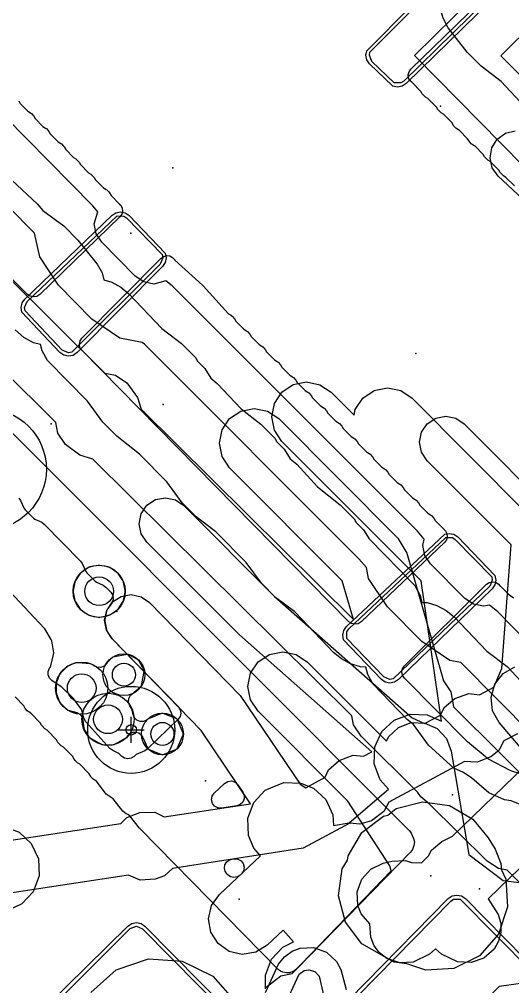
# Model space of a CAD drawing. Header units: metres. Extents: x -2677 to -840, y 169 to 1487.
# Drawn here: x -2156.4 to -2128, y 809.7 to 865.2 of the extents above; entities that cross this region are included whole.
import ezdxf

# ---------------------------------------------------------------- set-up
doc = ezdxf.new("R2010")
doc.units = ezdxf.units.M
for name, color, linetype in [('AI_GREENING_ALLOWED_ZONE', 4, 'Continuous'), ('AI_GREENING_EXCLUSIONS', 1, 'Continuous'), ('AI_GREENING_LAWN', 82, 'Continuous'), ('AI_GREENING_REJECTED', 6, 'Continuous'), ('AI_GREENING_SHRUBS', 92, 'Continuous'), ('AI_GREENING_TREES', 3, 'Continuous')]:
    doc.layers.add(name, color=color, linetype=linetype)

# ---------------------------------------------------------------- blocks, each defined once
blk = doc.blocks.new('AI_TREE')
for p, q in [((0, -0.3), (0, 0.3)), ((-0.3, 0), (0.3, 0))]:
    blk.add_line(p, q)
for radius in [1, 0.12]:
    blk.add_circle((0, 0), radius)
blk = doc.blocks.new('AI_SHRUB')
for radius in [1, 0.55]:
    blk.add_circle((0, 0), radius)

msp = doc.modelspace()

# ---------------------------------------------------------------- linework, layer by layer
at = {"layer": 'AI_GREENING_ALLOWED_ZONE'}
msp.add_lwpolyline([(-2156.395, 837.729), (-2156.297, 837.586), (-2156.089, 837.128), (-2156.039, 837.055), (-2155.562, 836.578), (-2155.49, 836.528), (-2155.087, 836.344), (-2154.937, 836.239), (-2152.854, 834.109), (-2152.756, 833.966), (-2152.548, 833.509), (-2152.498, 833.436), (-2152.021, 832.959), (-2151.949, 832.909), (-2151.548, 832.726), (-2151.395, 832.617), (-2151.117, 832.326), (-2151.001, 832.132), (-2150.983, 831.907), (-2151.066, 831.697), (-2151.323, 831.323), (-2151.361, 831.234), (-2151.462, 830.758), (-2151.463, 830.661), (-2151.375, 830.182), (-2151.339, 830.093), (-2151.06, 829.664), (-2151.03, 829.626), (-2147.239, 825.735), (-2147.133, 825.571), (-2147.097, 825.378), (-2147.139, 825.187), (-2147.251, 825.026), (-2149.032, 823.312), (-2149.173, 823.217), (-2149.653, 823), (-2149.726, 822.949), (-2149.786, 822.889), (-2149.948, 822.781), (-2150.139, 822.743), (-2150.331, 822.781), (-2150.493, 822.889), (-2150.631, 823.028), (-2150.702, 823.077), (-2151.006, 823.219), (-2151.167, 823.338), (-2152.555, 824.884), (-2152.666, 825.091), (-2152.789, 825.559), (-2152.831, 825.646), (-2153.262, 826.212), (-2153.288, 826.242), (-2153.935, 826.862), (-2153.969, 826.89), (-2154.503, 827.246), (-2154.643, 827.387), (-2154.717, 827.572), (-2154.713, 827.772), (-2154.631, 827.954), (-2154.596, 828.002), (-2154.556, 828.09), (-2154.401, 828.754), (-2154.397, 828.85), (-2154.508, 829.523), (-2154.542, 829.614), (-2154.914, 830.214), (-2154.944, 830.253), (-2157.209, 832.677)], dxfattribs=at)
for points in [[(-2144.76, 819.917), (-2144.968, 819.929), (-2145.154, 820.026), (-2145.284, 820.19), (-2145.335, 820.392), (-2145.299, 820.598), (-2145.182, 820.772), (-2144.59, 821.341), (-2144.405, 821.454), (-2144.19, 821.478), (-2143.985, 821.409), (-2143.828, 821.259), (-2143.537, 820.825), (-2143.461, 820.64), (-2143.464, 820.441), (-2143.544, 820.258), (-2143.689, 820.121), (-2143.877, 820.052), (-2144.76, 819.917)], [(-2144.452, 816.141), (-2144.552, 816.292), (-2144.592, 816.469), (-2144.566, 816.648), (-2144.478, 816.806), (-2144.34, 816.922), (-2144.169, 816.982), (-2144.033, 817.003), (-2143.824, 816.991), (-2143.637, 816.894), (-2143.507, 816.729), (-2143.457, 816.525), (-2143.494, 816.318), (-2143.614, 816.145), (-2143.695, 816.068), (-2143.86, 815.965), (-2144.05, 815.932), (-2144.239, 815.975), (-2144.398, 816.085), (-2144.452, 816.141)]]:
    msp.add_lwpolyline(points, close=True, dxfattribs=at)
at = {"layer": 'AI_GREENING_EXCLUSIONS'}
for points in [[(-2127.332, 860.228), (-2128.695, 861.68), (-2129.844, 862.551), (-2130.654, 863.362), (-2131.736, 864.754), (-2132.036, 865.317), (-2132.201, 865.866), (-2132.26, 866.475), (-2132.201, 867.053), (-2132.022, 867.64), (-2131.736, 868.165), (-2131.357, 868.622), (-2130.913, 868.984), (-2130.367, 869.275), (-2129.83, 869.437), (-2129.199, 869.499), (-2128.611, 869.437), (-2128.053, 869.265), (-2128.053, 869.265), (-2127.528, 868.984)], [(-2122.355, 824.518), (-2128.898, 831.191), (-2129.363, 831.589), (-2129.717, 831.52), (-2130.291, 831.636), (-2130.777, 831.962), (-2132.754, 833.951), (-2133.078, 834.438), (-2133.191, 835.013), (-2133.119, 835.366), (-2133.512, 835.829), (-2147.594, 849.937), (-2147.957, 850.229), (-2148.656, 850.037), (-2149.229, 850.155), (-2149.713, 850.484), (-2151.636, 852.434), (-2151.958, 852.923), (-2152.068, 853.497), (-2151.871, 854.187), (-2152.146, 854.536), (-2166.021, 868.607)], [(-2129.167, 867.624), (-2133.68, 863.16), (-2122.437, 851.747)], [(-2160.3, 866.986), (-2165.93, 859.275), (-2151.46, 844.915), (-2150.85, 844.796), (-2150.199, 844.365), (-2149.576, 843.512), (-2149.377, 842.848), (-2137.183, 830.747), (-2137.823, 832.975), (-2144.299, 839.476), (-2144.731, 840.126), (-2144.882, 840.891), (-2144.728, 841.656), (-2144.294, 842.304), (-2143.644, 842.737), (-2142.878, 842.888), (-2142.113, 842.734), (-2141.465, 842.299), (-2134.626, 835.433), (-2134.12, 834.574), (-2132.011, 827.227), (-2131.587, 826.606), (-2131.428, 825.731), (-2126.033, 820.377)], [(-2125.541, 813.558), (-2128.348, 816.344), (-2128.859, 816.443), (-2129.509, 816.874), (-2132.824, 820.164), (-2133.316, 820.569), (-2133.483, 820.817), (-2136.744, 824.054), (-2137.18, 824.701), (-2137.284, 825.212), (-2152.156, 839.97), (-2152.897, 840.195), (-2153.72, 840.818), (-2154.156, 841.465), (-2154.28, 842.079), (-2170.049, 857.748), (-2170.85, 858.097), (-2171.623, 858.78), (-2172.008, 859.458), (-2172.086, 860.08), (-2177.487, 866.323)], [(-2124.841, 822.054), (-2131.01, 828.279), (-2131.639, 828.406), (-2133.259, 829.494), (-2135.236, 831.483), (-2136.315, 833.108), (-2136.439, 833.737), (-2136.869, 834.238), (-2149.191, 846.582), (-2149.322, 846.669), (-2150.591, 846.931), (-2152.205, 848.026), (-2154.128, 849.976), (-2155.201, 851.606), (-2155.506, 852.959), (-2167.633, 865.246), (-2169.201, 865.565)], [(-2126.718, 865.124), (-2128.721, 863.141), (-2122.385, 856.743)], [(-2123.313, 851.06), (-2128.866, 856.241), (-2129.207, 856.717), (-2129.339, 857.288), (-2129.243, 857.865), (-2128.933, 858.362), (-2128.457, 858.702), (-2127.887, 858.834)], [(-2156.795, 855.997), (-2155.329, 854.629), (-2155.019, 854.255), (-2153.815, 853.373), (-2153.005, 852.563), (-2151.895, 851.177), (-2151.622, 850.672), (-2151.515, 850.268), (-2151.055, 850.138), (-2150.541, 849.857), (-2150.087, 849.48), (-2148.196, 847.486), (-2147.061, 846.62), (-2146.251, 845.81), (-2146.142, 845.599), (-2145.719, 845.175), (-2145.375, 844.618), (-2145.002, 844.313), (-2143.637, 842.854), (-2142.502, 841.988), (-2141.691, 841.177), (-2141.583, 840.966), (-2141.159, 840.543), (-2140.816, 839.985), (-2140.442, 839.68), (-2139.238, 838.381), (-2137.942, 837.355), (-2137.132, 836.545), (-2137.023, 836.333), (-2136.6, 835.91), (-2136.288, 835.4), (-2133.655, 832.712), (-2133.352, 832.142), (-2133.246, 831.742), (-2132.944, 831.739), (-2132.39, 831.569), (-2131.848, 831.277), (-2131.407, 830.914), (-2129.517, 828.942), (-2128.345, 828.062), (-2126.809, 826.388)], [(-2127.611, 820.127), (-2128.117, 820.339), (-2128.514, 820.389), (-2129.4, 820.795), (-2130.382, 821.632), (-2130.865, 821.966), (-2131.411, 822.209), (-2132.863, 823.544), (-2133.74, 824.721), (-2134.104, 825.014), (-2136.069, 827.056), (-2136.362, 827.603), (-2136.477, 828.024), (-2136.78, 828.029), (-2137.345, 828.204), (-2137.876, 828.49), (-2138.324, 828.866), (-2140.558, 831.191), (-2141.65, 832.026), (-2142.461, 832.837), (-2143.336, 834.029), (-2145.082, 835.8), (-2146.21, 836.659), (-2147.02, 837.47), (-2147.896, 838.662), (-2149.474, 840.266), (-2150.769, 841.292), (-2151.579, 842.102), (-2152.455, 843.295), (-2154.763, 845.636), (-2155.064, 846.201), (-2155.152, 846.558), (-2155.553, 846.665), (-2156.112, 846.96), (-2156.605, 847.4)], [(-2142.23, 809.528), (-2142.23, 810.319), (-2141.889, 811.236), (-2141.242, 811.935), (-2140.63, 812.232), (-2141.224, 812.902), (-2142.133, 812.045), (-2142.795, 811.631), (-2143.565, 811.502), (-2144.325, 811.677), (-2144.961, 812.13), (-2145.374, 812.792), (-2145.504, 813.561), (-2145.328, 814.322), (-2144.876, 814.957), (-2142.516, 817.179), (-2142.908, 817.623), (-2143.211, 818.346), (-2143.25, 819.332), (-2142.908, 820.249), (-2142.261, 820.948), (-2141.185, 821.397), (-2140.199, 821.357), (-2139.477, 821.055), (-2138.778, 820.408), (-2138.368, 819.526), (-2138.329, 818.914), (-2137.437, 819.066), (-2135.172, 821.009), (-2135.655, 821.545), (-2135.997, 822.462), (-2135.958, 823.448), (-2135.548, 824.329), (-2134.849, 824.977), (-2133.932, 825.318), (-2132.946, 825.279), (-2132.12, 824.906), (-2133.301, 832.972), (-2141.293, 840.994), (-2141.725, 841.644), (-2141.876, 842.41), (-2141.722, 843.175), (-2141.288, 843.823), (-2140.638, 844.255), (-2139.872, 844.406), (-2139.107, 844.252), (-2138.459, 843.817), (-2137.146, 842.499), (-2137.08, 842.831), (-2136.645, 843.479), (-2135.995, 843.911), (-2135.229, 844.062), (-2134.464, 843.908), (-2133.816, 843.474), (-2127.237, 836.869)], [(-2157.347, 817.991), (-2150.534, 819.033), (-2150.197, 819.37), (-2149.452, 819.666), (-2148.593, 819.681), (-2148.045, 819.414), (-2143.099, 820.171), (-2145.925, 824.386), (-2151.047, 829.643), (-2151.366, 830.134), (-2151.472, 830.71), (-2151.351, 831.282), (-2151.019, 831.764), (-2150.529, 832.083), (-2149.953, 832.19), (-2149.381, 832.068), (-2148.898, 831.737), (-2143.681, 826.382), (-2140.241, 821.295), (-2139.922, 821.089), (-2138.812, 821.694), (-2138.609, 822.125), (-2138.009, 822.656), (-2137.206, 822.963), (-2136.6, 822.898), (-2136.134, 823.151), (-2143.733, 829.866), (-2149.049, 835.198), (-2149.373, 835.685), (-2149.486, 836.26), (-2149.371, 836.833), (-2149.045, 837.319), (-2148.558, 837.644), (-2147.983, 837.757), (-2147.41, 837.641), (-2146.924, 837.315), (-2141.711, 832.082), (-2133.819, 825.109), (-2133.101, 824.779), (-2132.175, 825.264), (-2131.965, 825.693), (-2131.357, 826.214), (-2130.549, 826.508), (-2129.944, 826.433), (-2129.118, 826.866), (-2128.658, 827.94), (-2128.128, 835.045), (-2132.946, 839.881), (-2133.27, 840.368), (-2133.383, 840.942), (-2133.268, 841.516), (-2132.941, 842.002), (-2132.454, 842.326), (-2131.88, 842.439), (-2131.306, 842.324), (-2130.82, 841.998), (-2125.519, 836.676)], [(-2108.799, 834.703), (-2129.452, 814.712), (-2128.861, 813.798), (-2128.721, 813.296), (-2128.716, 812.774), (-2128.847, 812.267), (-2129.103, 811.813), (-2129.685, 811.293), (-2130.421, 811.035), (-2131.2, 811.078), (-2132.134, 811.527), (-2132.477, 811.821), (-2132.814, 811.527), (-2133.746, 811.071), (-2134.525, 811.022), (-2135.263, 811.274), (-2135.678, 811.594), (-2135.994, 812.009), (-2136.192, 812.491), (-2136.24, 813.257), (-2136.734, 813.84), (-2136.926, 814.325), (-2136.964, 815.105), (-2136.7, 815.839), (-2136.176, 816.417), (-2135.47, 816.75), (-2134.969, 816.876), (-2134.189, 816.913), (-2133.846, 816.79), (-2133.274, 816.78), (-2132.863, 817.175), (-2132.696, 817.496), (-2132.098, 817.999), (-2131.493, 818.304), (-2110.812, 838.321)], [(-2108.799, 834.703), (-2129.452, 814.712), (-2128.861, 813.798), (-2128.721, 813.296), (-2128.716, 812.774), (-2128.847, 812.267), (-2129.103, 811.813), (-2129.685, 811.293), (-2130.421, 811.035), (-2131.2, 811.078), (-2132.134, 811.527), (-2132.477, 811.821), (-2132.814, 811.527), (-2133.746, 811.071), (-2134.525, 811.022), (-2135.263, 811.274), (-2135.678, 811.594), (-2135.994, 812.009), (-2136.192, 812.491), (-2136.24, 813.257), (-2136.734, 813.84), (-2136.926, 814.325), (-2136.964, 815.105), (-2136.7, 815.839), (-2136.176, 816.417), (-2135.47, 816.75), (-2134.969, 816.876), (-2134.189, 816.913), (-2133.846, 816.79), (-2133.274, 816.78), (-2132.863, 817.175), (-2132.696, 817.496), (-2132.098, 817.999), (-2131.493, 818.304), (-2110.812, 838.321)], [(-2142.196, 809.62), (-2141.349, 810.278), (-2140.708, 810.417), (-2135.011, 816.308), (-2135.088, 816.6), (-2137.5, 820.311), (-2142.66, 825.491), (-2143.092, 826.141), (-2143.243, 826.907), (-2143.089, 827.672), (-2142.654, 828.32), (-2142.005, 828.752), (-2141.239, 828.903), (-2140.474, 828.749), (-2139.826, 828.314), (-2135.284, 823.755), (-2135.167, 824.016), (-2134.599, 824.552), (-2133.87, 824.83), (-2133.09, 824.807), (-2132.378, 824.488), (-2131.842, 823.92), (-2131.564, 823.191), (-2130.56, 817.252), (-2128.575, 815.762), (-2127.673, 815.644)], [(-2122.249, 817.13), (-2128.811, 824.834), (-2129.192, 825.515), (-2129.282, 826.29), (-2129.07, 827.041), (-2128.586, 827.653), (-2127.904, 828.033)], [(-2127.753, 824.194), (-2128.544, 823.78), (-2128.828, 823.232), (-2129.283, 822.864), (-2130.07, 822.552), (-2130.803, 822.596), (-2135.158, 820.267), (-2135.433, 819.715), (-2136.154, 819.192), (-2136.814, 818.995), (-2137.398, 819.048), (-2140.067, 817.622), (-2147.582, 816.45), (-2148.029, 816.024), (-2148.579, 815.824), (-2149.425, 815.785), (-2150.104, 816.064), (-2157.038, 815.003), (-2159.75, 812.625), (-2159.897, 812.025), (-2160.253, 811.561), (-2160.945, 811.073), (-2161.667, 810.943), (-2164.359, 808.582)], [(-2154.866, 808.477), (-2150.146, 813.134), (-2149.918, 813.284), (-2149.65, 813.335), (-2149.383, 813.28), (-2149.156, 813.127), (-2141.2, 805.072), (-2131.74, 814.713), (-2131.511, 814.868), (-2131.241, 814.923), (-2130.97, 814.868), (-2130.741, 814.713), (-2122.84, 806.673)], [(-2154.835, 808.174), (-2150.006, 812.991), (-2149.651, 813.135), (-2149.299, 812.987), (-2141.2, 804.786), (-2131.597, 814.573), (-2131.434, 814.684), (-2131.047, 814.684), (-2122.858, 806.405)], [(-2142.23, 809.323), (-2141.482, 810.958), (-2141.143, 811.378), (-2140.703, 811.692), (-2140.249, 811.865), (-2139.47, 811.901), (-2138.736, 811.636), (-2138.16, 811.11), (-2137.901, 810.635), (-2137.604, 809.496)], [(-2152.267, 809.325), (-2150.804, 810.616), (-2148.959, 811.248), (-2147.011, 811.126), (-2145.259, 810.268), (-2143.969, 808.805)], [(-2141.207, 808.428), (-2140.309, 810.37), (-2140.019, 810.578), (-2139.75, 810.623), (-2139.408, 810.523), (-2139.151, 810.25), (-2138.854, 808.912)], [(-2127.295, 809.869), (-2128.812, 809.673), (-2134.855, 803.505)]]:
    msp.add_lwpolyline(points, dxfattribs=at)
for points in [[(-2128.299, 867.915), (-2128.248, 867.646), (-2128.303, 867.378), (-2128.458, 867.152), (-2134.158, 861.557), (-2134.385, 861.408), (-2134.651, 861.357), (-2134.917, 861.411), (-2136.265, 862.684), (-2136.417, 862.911), (-2136.47, 863.179), (-2136.417, 863.447), (-2131.238, 868.669), (-2131.109, 868.954), (-2130.917, 869.119), (-2130.408, 869.251), (-2129.764, 869.182), (-2129.347, 868.987), (-2128.45, 868.144), (-2128.299, 867.915)], [(-2128.598, 867.295), (-2134.298, 861.7), (-2134.46, 861.594), (-2134.841, 861.595), (-2136.123, 862.825), (-2136.27, 863.179), (-2136.232, 863.37), (-2131.053, 868.57), (-2130.953, 868.829), (-2130.816, 868.946), (-2130.375, 869.054), (-2129.838, 868.996), (-2129.468, 868.828), (-2128.592, 868.003), (-2128.448, 867.648), (-2128.598, 867.295)], [(-2154.052, 846.098), (-2156.221, 848.412), (-2156.27, 848.682), (-2156.212, 848.949), (-2156.056, 849.174), (-2151.05, 853.989), (-2150.822, 854.136), (-2150.556, 854.185), (-2150.291, 854.129), (-2150.067, 853.977), (-2147.991, 851.804), (-2147.939, 851.537), (-2147.991, 851.271), (-2148.141, 851.045), (-2153.052, 846.092), (-2153.282, 845.938), (-2153.553, 845.885), (-2153.824, 845.941), (-2154.052, 846.098)], [(-2155.917, 849.03), (-2150.749, 853.95), (-2150.369, 853.945), (-2150.209, 853.836), (-2148.176, 851.728), (-2148.139, 851.537), (-2148.283, 851.186), (-2153.358, 846.123), (-2153.552, 846.085), (-2153.908, 846.237), (-2156.035, 848.486), (-2156.07, 848.678), (-2155.917, 849.03)], [(-2135.58, 827.314), (-2137.748, 829.591), (-2137.798, 829.862), (-2137.74, 830.132), (-2137.581, 830.358), (-2131.941, 835.659), (-2131.676, 835.707), (-2131.413, 835.652), (-2131.19, 835.502), (-2129.058, 833.294), (-2129.006, 833.023), (-2129.062, 832.753), (-2129.218, 832.526), (-2134.594, 827.303), (-2134.822, 827.155), (-2135.089, 827.105), (-2135.355, 827.161), (-2135.58, 827.314)], [(-2137.443, 830.213), (-2131.868, 835.473), (-2131.491, 835.468), (-2131.331, 835.361), (-2129.243, 833.218), (-2129.206, 833.025), (-2129.357, 832.67), (-2134.896, 827.341), (-2135.087, 827.305), (-2135.438, 827.454), (-2137.562, 829.665), (-2137.556, 830.052), (-2137.443, 830.213)], [(-2136.694, 818.522), (-2135.448, 819.461), (-2135.216, 819.521), (-2134.726, 819.891), (-2133.215, 820.283), (-2131.669, 820.066), (-2130.324, 819.274), (-2129.439, 818.208), (-2129.049, 817.556), (-2128.72, 816.738), (-2128.686, 816.369), (-2128.432, 815.838), (-2128.326, 814.238), (-2128.846, 812.682), (-2129.94, 811.432), (-2131.416, 810.708), (-2133.016, 810.602), (-2134.119, 810.966), (-2134.836, 811.067), (-2136.707, 812.118), (-2137.647, 813.364), (-2138.038, 814.875), (-2137.822, 816.42), (-2137.52, 816.932), (-2137.486, 817.177), (-2136.694, 818.522)], [(-2155.237, 816.024), (-2155.578, 815.107), (-2156.226, 814.408), (-2157.107, 813.999), (-2158.093, 813.959), (-2159.01, 814.301), (-2159.709, 814.948), (-2160.118, 815.829), (-2160.158, 816.815), (-2159.816, 817.732), (-2159.169, 818.432), (-2158.288, 818.841), (-2157.302, 818.88), (-2156.385, 818.539), (-2155.685, 817.891), (-2155.276, 817.01), (-2155.237, 816.024)]]:
    msp.add_lwpolyline(points, close=True, dxfattribs=at)
at = {"layer": 'AI_GREENING_LAWN'}
for points in [[(-2127.937, 855.671), (-2128.427, 856.167), (-2128.566, 856.246), (-2128.755, 856.437), (-2128.833, 856.577), (-2129.323, 857.072), (-2129.462, 857.152), (-2129.65, 857.343), (-2129.728, 857.483), (-2130.201, 857.962), (-2130.357, 858.057), (-2130.354, 858.063), (-2130.421, 858.099), (-2130.544, 858.244), (-2130.624, 858.389), (-2131.097, 858.868), (-2131.253, 858.963), (-2131.251, 858.965), (-2131.301, 858.99), (-2131.416, 859.106), (-2131.44, 859.156), (-2131.443, 859.155), (-2131.536, 859.312), (-2132.01, 859.79), (-2132.149, 859.869), (-2132.337, 860.06), (-2132.416, 860.2), (-2132.905, 860.695), (-2133.045, 860.775), (-2133.233, 860.965), (-2133.311, 861.106), (-2133.829, 861.629), (-2133.925, 861.711), (-2134.012, 861.872), (-2134.036, 862.054), (-2133.991, 862.233), (-2133.886, 862.383), (-2129.296, 866.867)], [(-2156.409, 860.56), (-2156.331, 860.42), (-2155.886, 859.967), (-2155.73, 859.872), (-2155.733, 859.866), (-2155.665, 859.83), (-2155.543, 859.685), (-2155.463, 859.54), (-2155.018, 859.087), (-2154.862, 858.992), (-2154.865, 858.986), (-2154.797, 858.95), (-2154.675, 858.804), (-2154.595, 858.66), (-2154.15, 858.207), (-2153.994, 858.112), (-2153.995, 858.109), (-2153.945, 858.085), (-2153.831, 857.968), (-2153.806, 857.918), (-2153.804, 857.919), (-2153.711, 857.762), (-2153.264, 857.31), (-2153.125, 857.231), (-2152.937, 857.04), (-2152.859, 856.899), (-2152.396, 856.43), (-2152.257, 856.35), (-2152.069, 856.159), (-2151.991, 856.019), (-2151.546, 855.566), (-2151.39, 855.471), (-2151.391, 855.469), (-2151.341, 855.444), (-2151.227, 855.327), (-2151.202, 855.277), (-2151.2, 855.279), (-2151.107, 855.121), (-2150.613, 854.621), (-2150.613, 854.621), (-2150.549, 854.567), (-2150.462, 854.405), (-2150.439, 854.222), (-2150.484, 854.043), (-2150.591, 853.893), (-2155.202, 849.433), (-2155.364, 849.328), (-2155.555, 849.293), (-2155.744, 849.332), (-2155.905, 849.441), (-2171.244, 864.907)], [(-2173.633, 858.366), (-2133.965, 818.606), (-2133.871, 818.474), (-2133.724, 818.176), (-2133.672, 817.971), (-2133.711, 817.763), (-2133.8, 817.547), (-2133.904, 817.39), (-2140.434, 810.68), (-2140.549, 810.592), (-2140.697, 810.51), (-2140.862, 810.453), (-2141.037, 810.457), (-2141.238, 810.497), (-2141.378, 810.547), (-2141.497, 810.637), (-2149.438, 818.718), (-2149.474, 818.759), (-2150.044, 819.483), (-2150.14, 819.557), (-2150.231, 819.596), (-2150.427, 819.747), (-2150.984, 820.458), (-2151.091, 820.536), (-2151.161, 820.562), (-2151.382, 820.725), (-2151.948, 821.461), (-2151.974, 821.486), (-2152.041, 821.519), (-2152.039, 821.523), (-2152.131, 821.571), (-2152.244, 821.688), (-2152.268, 821.739), (-2152.27, 821.737), (-2152.361, 821.896), (-2152.889, 822.442), (-2153.032, 822.526), (-2153.174, 822.651), (-2153.209, 822.72), (-2153.214, 822.717), (-2153.305, 822.875), (-2153.834, 823.421), (-2153.972, 823.502), (-2154.158, 823.695), (-2154.234, 823.837), (-2154.778, 824.4), (-2154.916, 824.482), (-2155.102, 824.675), (-2155.178, 824.816), (-2155.705, 825.364), (-2155.86, 825.461), (-2155.856, 825.466), (-2155.923, 825.503), (-2156.044, 825.65), (-2156.123, 825.796), (-2156.613, 826.304)], [(-2126.769, 821.627), (-2128.094, 822.033), (-2128.184, 822.07), (-2129.424, 822.736), (-2129.507, 822.792), (-2130.633, 823.726), (-2130.669, 823.76), (-2134.255, 827.394), (-2134.362, 827.557), (-2134.399, 827.748), (-2134.36, 827.939), (-2134.251, 828.1), (-2129.531, 832.779), (-2129.382, 832.881), (-2129.206, 832.923), (-2129.027, 832.901), (-2128.867, 832.815), (-2128.749, 832.679), (-2128.741, 832.666), (-2128.283, 832.206), (-2128.14, 832.124), (-2127.996, 832.001)]]:
    msp.add_lwpolyline(points, dxfattribs=at)
for points in [[(-2144.362, 848.332), (-2144.194, 848.225), (-2144.197, 848.22), (-2144.139, 848.19), (-2144.016, 848.045), (-2143.935, 847.901), (-2143.48, 847.444), (-2143.323, 847.349), (-2143.327, 847.344), (-2143.259, 847.308), (-2143.136, 847.163), (-2143.055, 847.019), (-2142.6, 846.562), (-2142.443, 846.468), (-2142.447, 846.462), (-2142.379, 846.426), (-2142.256, 846.282), (-2142.175, 846.138), (-2141.72, 845.68), (-2141.563, 845.586), (-2141.566, 845.58), (-2141.499, 845.545), (-2141.376, 845.4), (-2141.295, 845.256), (-2140.84, 844.798), (-2140.683, 844.704), (-2140.686, 844.699), (-2140.618, 844.663), (-2140.495, 844.518), (-2140.414, 844.374), (-2139.959, 843.917), (-2139.803, 843.823), (-2139.806, 843.817), (-2139.738, 843.781), (-2139.615, 843.636), (-2139.534, 843.492), (-2139.079, 843.035), (-2138.923, 842.941), (-2138.926, 842.935), (-2138.858, 842.9), (-2138.735, 842.755), (-2138.654, 842.611), (-2138.199, 842.153), (-2138.042, 842.059), (-2138.046, 842.054), (-2137.978, 842.018), (-2137.855, 841.873), (-2137.774, 841.729), (-2137.319, 841.272), (-2137.162, 841.177), (-2137.166, 841.172), (-2137.098, 841.136), (-2136.975, 840.991), (-2136.894, 840.847), (-2136.439, 840.39), (-2136.282, 840.296), (-2136.285, 840.29), (-2136.217, 840.254), (-2136.094, 840.11), (-2136.013, 839.966), (-2135.558, 839.508), (-2135.402, 839.414), (-2135.405, 839.408), (-2135.337, 839.373), (-2135.214, 839.228), (-2135.133, 839.084), (-2134.678, 838.626), (-2134.522, 838.532), (-2134.525, 838.527), (-2134.457, 838.491), (-2134.334, 838.346), (-2134.253, 838.202), (-2133.798, 837.745), (-2133.642, 837.651), (-2133.645, 837.645), (-2133.577, 837.609), (-2133.454, 837.464), (-2133.373, 837.32), (-2132.918, 836.863), (-2132.761, 836.769), (-2132.765, 836.763), (-2132.697, 836.728), (-2132.574, 836.583), (-2132.493, 836.439), (-2132.038, 835.981), (-2132.036, 835.98), (-2131.899, 835.859), (-2131.815, 835.697), (-2131.795, 835.515), (-2131.842, 835.338), (-2131.949, 835.19), (-2136.742, 830.619), (-2136.905, 830.515), (-2137.095, 830.48), (-2137.284, 830.521), (-2137.444, 830.63), (-2152.782, 846.231), (-2152.889, 846.392), (-2152.926, 846.582), (-2152.888, 846.772), (-2152.78, 846.934), (-2148.228, 851.52), (-2148.081, 851.623), (-2147.908, 851.667), (-2147.73, 851.647), (-2147.571, 851.567), (-2147.45, 851.435), (-2147.433, 851.408), (-2145.853, 849.974), (-2145.819, 849.94), (-2144.362, 848.332)], [(-2151.741, 830.889), (-2151.264, 830.984), (-2151.174, 831.021), (-2150.77, 831.291), (-2150.701, 831.359), (-2150.431, 831.764), (-2150.394, 831.853), (-2150.299, 832.331), (-2150.299, 832.427), (-2150.394, 832.905), (-2150.431, 832.994), (-2150.701, 833.399), (-2150.77, 833.467), (-2151.174, 833.738), (-2151.264, 833.774), (-2151.741, 833.869), (-2151.838, 833.869), (-2152.315, 833.774), (-2152.404, 833.738), (-2152.809, 833.467), (-2152.877, 833.399), (-2153.148, 832.994), (-2153.185, 832.905), (-2153.28, 832.427), (-2153.28, 832.331), (-2153.185, 831.853), (-2153.148, 831.764), (-2152.877, 831.359), (-2152.809, 831.291), (-2152.404, 831.021), (-2152.315, 830.984), (-2151.838, 830.889), (-2151.741, 830.889)], [(-2152.717, 824.975), (-2152.671, 824.51), (-2152.631, 824.397), (-2152.374, 824.013), (-2152.285, 823.933), (-2151.626, 823.58), (-2151.51, 823.551), (-2151.048, 823.551), (-2150.932, 823.58), (-2150.273, 823.933), (-2150.184, 824.013), (-2150.148, 824.068), (-2150.023, 824.196), (-2149.861, 824.273), (-2149.683, 824.287), (-2149.511, 824.238), (-2149.367, 824.132), (-2149.27, 823.981), (-2149.02, 823.378), (-2148.994, 823.339), (-2148.956, 823.313), (-2148.198, 823), (-2148.153, 822.99), (-2148.107, 823), (-2147.35, 823.313), (-2147.311, 823.339), (-2147.285, 823.378), (-2146.971, 824.135), (-2146.962, 824.181), (-2146.971, 824.226), (-2147.285, 824.984), (-2147.311, 825.022), (-2147.35, 825.048), (-2148.107, 825.362), (-2148.153, 825.371), (-2148.198, 825.362), (-2148.956, 825.048), (-2149.065, 824.975), (-2149.245, 824.9), (-2149.44, 824.9), (-2149.62, 824.975), (-2149.758, 825.113), (-2149.833, 825.293), (-2149.884, 825.548), (-2149.921, 825.637), (-2150.029, 825.8), (-2150.108, 826.004), (-2150.092, 826.223), (-2149.984, 826.414), (-2149.905, 826.469), (-2149.909, 826.473), (-2149.404, 826.888), (-2149.377, 826.919), (-2149.362, 826.958), (-2149.2, 827.774), (-2149.199, 827.815), (-2149.211, 827.854), (-2149.485, 828.365), (-2149.585, 828.466), (-2150.096, 828.739), (-2150.135, 828.752), (-2150.176, 828.751), (-2150.999, 828.587), (-2151.032, 828.575), (-2151.061, 828.554), (-2151.325, 828.29), (-2151.362, 828.229), (-2151.508, 828.077), (-2151.704, 827.999), (-2151.915, 828.008), (-2152.103, 828.103), (-2152.159, 828.149), (-2152.289, 828.203), (-2153.022, 828.275), (-2153.14, 828.257), (-2153.578, 828.076), (-2153.659, 828.022), (-2154.003, 827.678), (-2154.057, 827.597), (-2154.243, 827.148), (-2154.262, 827.053), (-2154.262, 826.566), (-2154.243, 826.471), (-2154.057, 826.022), (-2154.003, 825.941), (-2153.669, 825.607), (-2153.562, 825.545), (-2153.078, 825.407), (-2152.902, 825.316), (-2152.775, 825.164), (-2152.717, 824.975)]]:
    msp.add_lwpolyline(points, close=True, dxfattribs=at)
at = {"layer": 'AI_GREENING_REJECTED'}
for p in [(-2132.19, 860.26), (-2147.55, 856.71), (-2149.97, 852.96), (-2133.59, 846.05), (-2148.12, 843.12), (-2154.54, 842), (-2150.78, 831.22), (-2145.68, 821.49), (-2131.5, 820.68), (-2132.74, 816.02), (-2129.95, 815.27), (-2143.75, 814.69)]:
    msp.add_point(p, dxfattribs=at)

# ---------------------------------------------------------------- block references
at = {"layer": 'AI_GREENING_SHRUBS'}
for p, xscale, yscale in [((-2151.789, 832.379), 1.5, 1.5), ((-2152.79, 826.81), 1.5, 1.5), ((-2150.368, 827.582), 1.2, 1.2), ((-2151.279, 825.022), 1.5, 1.5), ((-2148.153, 824.181), 1.2, 1.2)]:
    msp.add_blockref('AI_SHRUB', p, dxfattribs=dict(at, xscale=xscale, yscale=yscale))
at = {"layer": 'AI_GREENING_TREES'}
for p, xscale, yscale in [((-2158.318, 839.39), 3.5, 3.5), ((-2149.947, 824.415), 2.5, 2.5)]:
    msp.add_blockref('AI_TREE', p, dxfattribs=dict(at, xscale=xscale, yscale=yscale))

doc.saveas('drawing.dxf')
